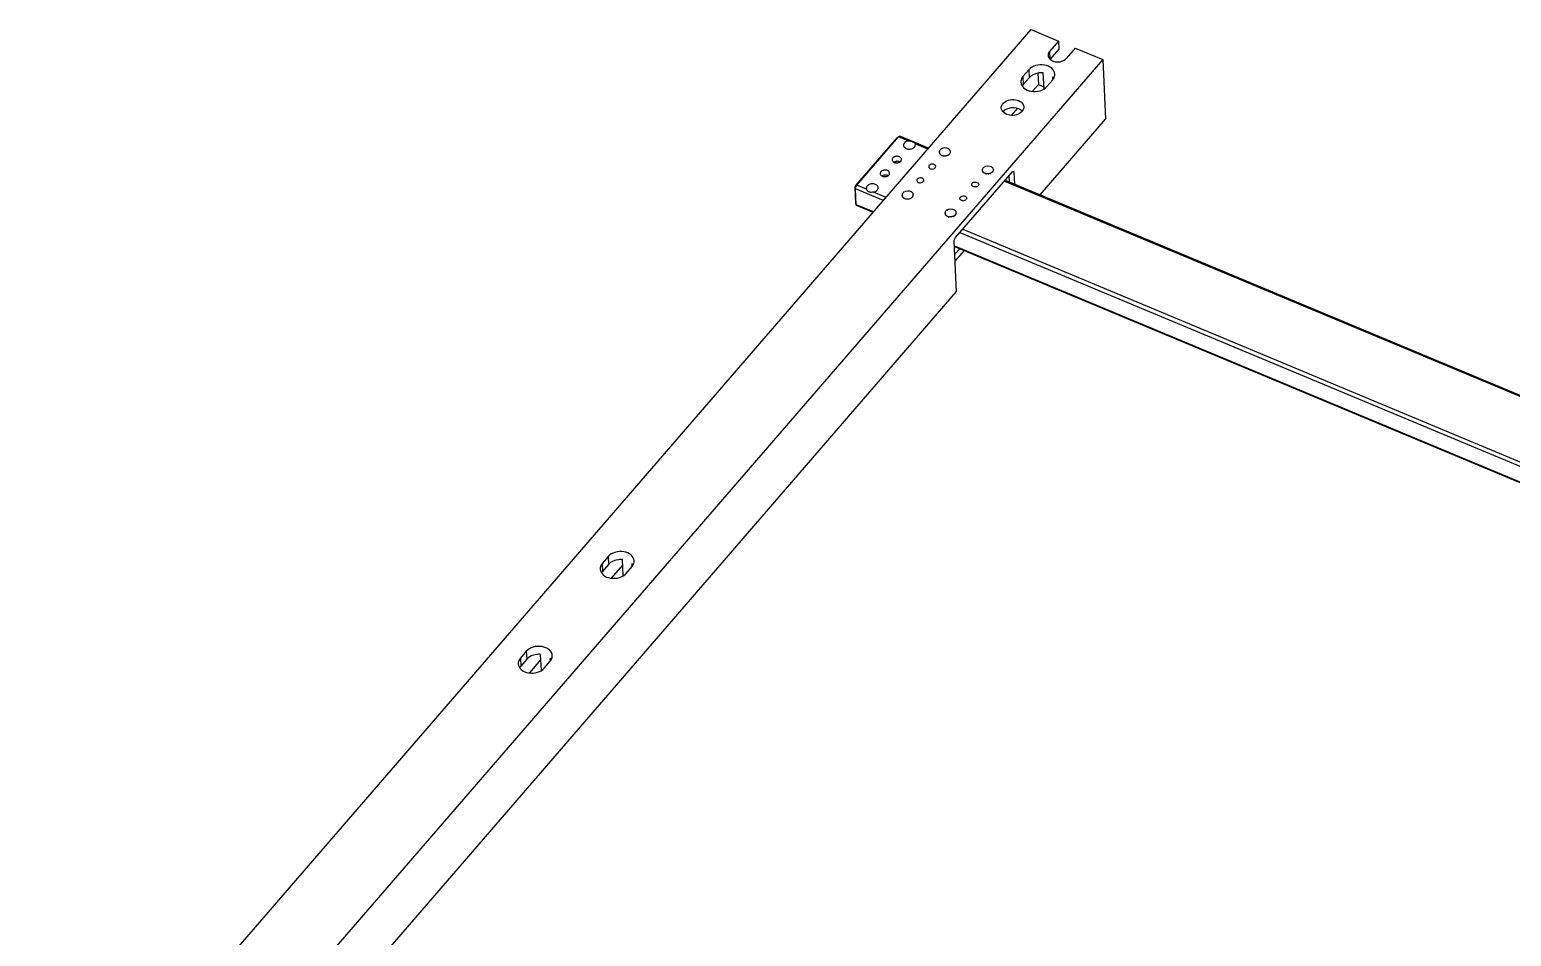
# Model space of a CAD drawing. Header units: millimetres. Extents: x 1409 to 26878, y 589 to 5187.
# Drawn here: x 5512.3 to 5775.5, y 1402 to 1563 of the extents above; entities that cross this region are included whole.
import ezdxf

# ---------------------------------------------------------------- set-up
doc = ezdxf.new("R2010")
doc.units = ezdxf.units.MM
doc.layers.add('02___PRT_ALL_AXES', color=7, linetype='Continuous')

msp = doc.modelspace()

# ---------------------------------------------------------------- linework, layer by layer
at = {"color": 7, "linetype": 'Continuous'}
for p, q in [((5512.2656, 1357.2419), (5690.1472, 1563.0449)), ((5690.1472, 1563.0449), (5695.0229, 1561.0094)), ((5695.0229, 1561.0094), (5693.4359, 1559.1733)), ((5695.0229, 1561.0094), (5695.0897, 1559.5951)), ((5693.4359, 1559.1733), (5693.5008, 1557.7986)), ((5695.0897, 1559.5951), (5693.5027, 1557.7589)), ((5697.9908, 1559.7705), (5696.4037, 1557.9343)), ((5697.9908, 1559.7705), (5702.8665, 1557.735)), ((5702.8665, 1557.735), (5524.9849, 1351.9319)), ((5689.7581, 1555.9195), (5688.7, 1554.6954)), ((5689.7581, 1555.9195), (5689.8249, 1554.5051)), ((5702.8665, 1557.735), (5703.3674, 1547.1276)), ((5688.7, 1554.6954), (5688.7668, 1553.281)), ((5689.8249, 1554.5051), (5688.7668, 1553.281)), ((5690.3722, 1552.0884), (5691.4376, 1553.321)), ((5691.344, 1555.3034), (5691.4376, 1553.321)), ((5691.4376, 1553.321), (5692.4255, 1552.9086)), ((5692.4436, 1552.5235), (5692.3089, 1555.3765)), ((5692.9398, 1552.9254), (5693.9978, 1554.1495)), ((5694.0269, 1554.2011), (5694.0048, 1554.6685)), ((5686.6818, 1547.8187), (5687.7784, 1549.0874)), ((5691.7577, 1533.6956), (5703.3674, 1547.1276)), ((5658.9989, 1535.3422), (5666.4051, 1543.911)), ((5659.2026, 1535.4305), (5666.6088, 1543.9993)), ((5666.4051, 1543.911), (5666.6088, 1543.9993)), ((5666.4614, 1543.9589), (5666.7213, 1544.095)), ((5668.3175, 1543.2859), (5666.6088, 1543.9993)), ((5671.9331, 1541.9718), (5666.8181, 1544.1071)), ((5673.8138, 1541.2635), (5673.8384, 1541.2697)), ((5673.8391, 1541.2603), (5673.8138, 1541.2635)), ((5673.8171, 1541.2321), (5673.8414, 1541.2391)), ((5673.8427, 1541.2297), (5673.8171, 1541.2321)), ((5673.8224, 1541.2008), (5673.8462, 1541.2085)), ((5673.8481, 1541.1992), (5673.8224, 1541.2008)), ((5673.8296, 1541.1698), (5673.853, 1541.1782)), ((5673.8554, 1541.169), (5673.8296, 1541.1698)), ((5673.8388, 1541.1391), (5673.8616, 1541.1482)), ((5673.8646, 1541.1391), (5673.8388, 1541.1391)), ((5673.8498, 1541.1087), (5673.8721, 1541.1185)), ((5673.8757, 1541.1095), (5673.8498, 1541.1087)), ((5673.8627, 1541.0788), (5673.8844, 1541.0893)), ((5673.8886, 1541.0803), (5673.8627, 1541.0788)), ((5673.8775, 1541.0493), (5673.8985, 1541.0604)), ((5673.9032, 1541.0517), (5673.8775, 1541.0493)), ((5673.8941, 1541.0203), (5673.9145, 1541.0321)), ((5673.9197, 1541.0235), (5673.8941, 1541.0203)), ((5673.9124, 1540.992), (5673.9321, 1541.0043)), ((5673.9379, 1540.9959), (5673.9124, 1540.992)), ((5674.0583, 1540.8369), (5674.0729, 1540.8523)), ((5674.0816, 1540.8453), (5674.0583, 1540.8369)), ((5674.088, 1540.814), (5674.1018, 1540.8299)), ((5674.1109, 1540.8232), (5674.088, 1540.814)), ((5674.1193, 1540.7922), (5674.132, 1540.8084)), ((5674.1416, 1540.802), (5674.1193, 1540.7922)), ((5674.4955, 1540.6351), (5674.4975, 1540.6534)), ((5674.5101, 1540.6505), (5674.4955, 1540.6351)), ((5674.538, 1540.6262), (5674.5388, 1540.6445)), ((5674.9357, 1540.6075), (5674.9266, 1540.6244)), ((5674.9399, 1540.6257), (5674.9357, 1540.6075)), ((5674.9801, 1540.6123), (5674.9699, 1540.6289)), ((5674.9832, 1540.6305), (5674.9801, 1540.6123)), ((5675.3573, 1540.7146), (5675.3389, 1540.727)), ((5675.3504, 1540.7321), (5675.3573, 1540.7146)), ((5675.3953, 1540.7321), (5675.3761, 1540.7439)), ((5675.3873, 1540.7493), (5675.3953, 1540.7321)), ((5675.6646, 1540.9498), (5675.6814, 1540.9362)), ((5675.7059, 1540.9633), (5675.6812, 1540.968)), ((5675.6882, 1540.9762), (5675.7059, 1540.9633)), ((5675.8536, 1541.2624), (5675.828, 1541.2592)), ((5675.8296, 1541.2687), (5675.8536, 1541.2624)), ((5675.8581, 1541.2939), (5675.8326, 1541.29)), ((5675.8337, 1541.2995), (5675.8581, 1541.2939)), ((5675.8606, 1541.3256), (5675.8354, 1541.3208)), ((5675.8358, 1541.3303), (5675.8606, 1541.3256)), ((5675.8361, 1541.3611), (5675.8611, 1541.3572)), ((5675.8611, 1541.3572), (5675.8362, 1541.3517)), ((5664.2507, 1537.2167), (5664.137, 1537.2113)), ((5666.1999, 1539.3847), (5665.8444, 1539.5331)), ((5666.3668, 1539.6649), (5666.253, 1539.6595)), ((5676.742, 1526.1301), (5686.7933, 1537.7591)), ((5681.4454, 1538.0775), (5681.47, 1538.0838)), ((5681.4707, 1538.0743), (5681.4454, 1538.0775)), ((5681.4487, 1538.0461), (5681.473, 1538.0531)), ((5681.4743, 1538.0437), (5681.4487, 1538.0461)), ((5681.454, 1538.0149), (5681.4778, 1538.0226)), ((5681.4797, 1538.0132), (5681.454, 1538.0149)), ((5681.4612, 1537.9838), (5681.4846, 1537.9923)), ((5681.487, 1537.983), (5681.4612, 1537.9838)), ((5681.4704, 1537.9531), (5681.4932, 1537.9623)), ((5681.4962, 1537.9531), (5681.4704, 1537.9531)), ((5681.4814, 1537.9228), (5681.5037, 1537.9326)), ((5681.5073, 1537.9235), (5681.4814, 1537.9228)), ((5681.4943, 1537.8928), (5681.516, 1537.9033)), ((5681.5201, 1537.8944), (5681.4943, 1537.8928)), ((5681.5091, 1537.8633), (5681.5301, 1537.8745)), ((5681.5348, 1537.8657), (5681.5091, 1537.8633)), ((5681.5257, 1537.8344), (5681.546, 1537.8461)), ((5681.5513, 1537.8375), (5681.5257, 1537.8344)), ((5681.544, 1537.806), (5681.5637, 1537.8184)), ((5681.5695, 1537.81), (5681.544, 1537.806)), ((5681.6899, 1537.6509), (5681.7045, 1537.6664)), ((5681.7132, 1537.6594), (5681.6899, 1537.6509)), ((5681.7196, 1537.6281), (5681.7333, 1537.6439)), ((5681.7425, 1537.6372), (5681.7196, 1537.6281)), ((5681.7508, 1537.6062), (5681.7636, 1537.6224)), ((5681.7731, 1537.616), (5681.7508, 1537.6062)), ((5682.1271, 1537.4491), (5682.1291, 1537.4674)), ((5682.1417, 1537.4646), (5682.1271, 1537.4491)), ((5682.1695, 1537.4403), (5682.1704, 1537.4586)), ((5682.5673, 1537.4216), (5682.5582, 1537.4385)), ((5682.5715, 1537.4397), (5682.5673, 1537.4216)), ((5682.6117, 1537.4263), (5682.6015, 1537.4429)), ((5682.6148, 1537.4446), (5682.6117, 1537.4263)), ((5682.9889, 1537.5286), (5682.9704, 1537.541)), ((5682.982, 1537.5461), (5682.9889, 1537.5286)), ((5683.0269, 1537.5462), (5683.0077, 1537.558)), ((5683.0189, 1537.5634), (5683.0269, 1537.5462)), ((5683.2962, 1537.7638), (5683.313, 1537.7503)), ((5683.3375, 1537.7773), (5683.3127, 1537.7821)), ((5683.3198, 1537.7903), (5683.3375, 1537.7773)), ((5683.4852, 1538.0764), (5683.4596, 1538.0733)), ((5683.4612, 1538.0827), (5683.4852, 1538.0764)), ((5683.4897, 1538.108), (5683.4642, 1538.104)), ((5683.4653, 1538.1135), (5683.4897, 1538.108)), ((5683.4922, 1538.1396), (5683.467, 1538.1349)), ((5683.4674, 1538.1444), (5683.4922, 1538.1396)), ((5683.4677, 1538.1752), (5683.4927, 1538.1712)), ((5683.4927, 1538.1712), (5683.4678, 1538.1657)), ((5686.3258, 1535.9632), (5686.2696, 1537.1532)), ((5687.0745, 1537.7115), (5686.8181, 1537.8186)), ((5687.0745, 1537.7115), (5687.1738, 1535.6092)), ((5659.0086, 1532.1838), (5658.875, 1535.0124)), ((5658.875, 1535.0124), (5658.9547, 1534.7709)), ((5659.0883, 1531.9423), (5658.9547, 1534.7709)), ((5663.9182, 1532.6988), (5658.9547, 1534.7709)), ((5658.9989, 1535.3422), (5659.2026, 1535.4305)), ((5660.9113, 1534.7172), (5659.2026, 1535.4305)), ((5685.5287, 1536.296), (5912.3282, 1441.6142)), ((5659.0148, 1532.1448), (5659.0086, 1532.1838)), ((5659.0086, 1532.1838), (5659.0883, 1531.9423)), ((5659.0148, 1532.1448), (5659.1007, 1531.8642)), ((5659.1007, 1531.8642), (5659.0883, 1531.9423)), ((5662.157, 1530.6612), (5659.0883, 1531.9423)), ((5662.0774, 1530.5691), (5659.1602, 1531.7869)), ((5667.2011, 1533.6128), (5667.2257, 1533.6191)), ((5667.2264, 1533.6096), (5667.2011, 1533.6128)), ((5667.2044, 1533.5814), (5667.2287, 1533.5884)), ((5667.23, 1533.579), (5667.2044, 1533.5814)), ((5667.2097, 1533.5501), (5667.2335, 1533.5579)), ((5667.2354, 1533.5485), (5667.2097, 1533.5501)), ((5667.2169, 1533.5191), (5667.2403, 1533.5276)), ((5667.2427, 1533.5183), (5667.2169, 1533.5191)), ((5667.2261, 1533.4884), (5667.2489, 1533.4975)), ((5667.2519, 1533.4884), (5667.2261, 1533.4884)), ((5667.2371, 1533.458), (5667.2594, 1533.4679)), ((5667.263, 1533.4588), (5667.2371, 1533.458)), ((5667.25, 1533.4281), (5667.2717, 1533.4386)), ((5667.2759, 1533.4297), (5667.25, 1533.4281)), ((5667.2648, 1533.3986), (5667.2858, 1533.4097)), ((5667.2905, 1533.401), (5667.2648, 1533.3986)), ((5667.2814, 1533.3697), (5667.3018, 1533.3814)), ((5667.307, 1533.3728), (5667.2814, 1533.3697)), ((5667.2997, 1533.3413), (5667.3194, 1533.3537)), ((5667.3252, 1533.3452), (5667.2997, 1533.3413)), ((5667.4456, 1533.1862), (5667.4602, 1533.2017)), ((5667.4689, 1533.1947), (5667.4456, 1533.1862)), ((5667.4753, 1533.1634), (5667.4891, 1533.1792)), ((5667.4982, 1533.1725), (5667.4753, 1533.1634)), ((5667.5066, 1533.1415), (5667.5193, 1533.1577)), ((5667.5289, 1533.1513), (5667.5066, 1533.1415)), ((5667.8828, 1532.9844), (5667.8848, 1533.0027)), ((5667.8974, 1532.9999), (5667.8828, 1532.9844)), ((5667.9253, 1532.9755), (5667.9261, 1532.9939)), ((5668.323, 1532.9568), (5668.3139, 1532.9738)), ((5668.3272, 1532.975), (5668.323, 1532.9568)), ((5668.3674, 1532.9616), (5668.3572, 1532.9782)), ((5668.3705, 1532.9799), (5668.3674, 1532.9616)), ((5668.7446, 1533.0639), (5668.7262, 1533.0763)), ((5668.7377, 1533.0814), (5668.7446, 1533.0639)), ((5668.7826, 1533.0815), (5668.7634, 1533.0932)), ((5668.7746, 1533.0987), (5668.7826, 1533.0815)), ((5669.0519, 1533.2991), (5669.0687, 1533.2856)), ((5669.0932, 1533.3126), (5669.0685, 1533.3173)), ((5669.0755, 1533.3256), (5669.0932, 1533.3126)), ((5669.2409, 1533.6117), (5669.2153, 1533.6086)), ((5669.2169, 1533.618), (5669.2409, 1533.6117)), ((5669.2454, 1533.6433), (5669.2199, 1533.6393)), ((5669.221, 1533.6488), (5669.2454, 1533.6433)), ((5669.2479, 1533.6749), (5669.2227, 1533.6702)), ((5669.2231, 1533.6796), (5669.2479, 1533.6749)), ((5669.2234, 1533.7105), (5669.2484, 1533.7065)), ((5669.2484, 1533.7065), (5669.2235, 1533.701)), ((5674.8327, 1530.4269), (5674.8573, 1530.4331)), ((5674.858, 1530.4237), (5674.8327, 1530.4269)), ((5674.836, 1530.3954), (5674.8603, 1530.4024)), ((5674.8616, 1530.393), (5674.836, 1530.3954)), ((5674.8413, 1530.3642), (5674.8651, 1530.3719)), ((5674.867, 1530.3626), (5674.8413, 1530.3642)), ((5674.8485, 1530.3332), (5674.8719, 1530.3416)), ((5674.8743, 1530.3324), (5674.8485, 1530.3332)), ((5674.8577, 1530.3024), (5674.8805, 1530.3116)), ((5674.8835, 1530.3024), (5674.8577, 1530.3024)), ((5674.8687, 1530.2721), (5674.891, 1530.2819)), ((5674.8946, 1530.2729), (5674.8687, 1530.2721)), ((5674.8816, 1530.2421), (5674.9033, 1530.2526)), ((5674.9074, 1530.2437), (5674.8816, 1530.2421)), ((5674.8964, 1530.2127), (5674.9174, 1530.2238)), ((5674.9221, 1530.215), (5674.8964, 1530.2127)), ((5674.913, 1530.1837), (5674.9333, 1530.1955)), ((5674.9386, 1530.1869), (5674.913, 1530.1837)), ((5674.9313, 1530.1553), (5674.951, 1530.1677)), ((5674.9568, 1530.1593), (5674.9313, 1530.1553)), ((5675.0772, 1530.0003), (5675.0918, 1530.0157)), ((5675.1005, 1530.0087), (5675.0772, 1530.0003)), ((5675.1069, 1529.9774), (5675.1206, 1529.9933)), ((5675.1298, 1529.9866), (5675.1069, 1529.9774)), ((5675.1381, 1529.9555), (5675.1509, 1529.9718)), ((5675.1604, 1529.9654), (5675.1381, 1529.9555)), ((5675.5144, 1529.7985), (5675.5164, 1529.8168)), ((5675.529, 1529.8139), (5675.5144, 1529.7985)), ((5675.5568, 1529.7896), (5675.5577, 1529.8079)), ((5675.9546, 1529.7709), (5675.9455, 1529.7878)), ((5675.9588, 1529.789), (5675.9546, 1529.7709)), ((5675.999, 1529.7757), (5675.9888, 1529.7923)), ((5676.0021, 1529.7939), (5675.999, 1529.7757)), ((5676.3762, 1529.878), (5676.3577, 1529.8903)), ((5676.3693, 1529.8954), (5676.3762, 1529.878)), ((5676.4142, 1529.8955), (5676.395, 1529.9073)), ((5676.4062, 1529.9127), (5676.4142, 1529.8955)), ((5676.6835, 1530.1131), (5676.7003, 1530.0996)), ((5676.7248, 1530.1266), (5676.7, 1530.1314)), ((5676.7071, 1530.1396), (5676.7248, 1530.1266)), ((5676.8725, 1530.4258), (5676.8469, 1530.4226)), ((5676.8485, 1530.432), (5676.8725, 1530.4258)), ((5676.877, 1530.4573), (5676.8515, 1530.4534)), ((5676.8526, 1530.4628), (5676.877, 1530.4573)), ((5676.8795, 1530.4889), (5676.8543, 1530.4842)), ((5676.8547, 1530.4937), (5676.8795, 1530.4889)), ((5676.855, 1530.5245), (5676.88, 1530.5205)), ((5676.88, 1530.5205), (5676.8551, 1530.515)), ((5677.5138, 1527.0231), (5904.3133, 1432.3412)), ((5676.9166, 1516.5249), (5676.4942, 1525.4705)), ((5676.5325, 1524.6599), (5902.5521, 1430.3036)), ((5676.5385, 1524.532), (5902.4725, 1430.2115)), ((5676.6041, 1523.1424), (5677.4693, 1524.1434)), ((5676.6626, 1521.9049), (5678.2982, 1523.7973)), ((5554.8749, 1375.3267), (5676.9166, 1516.5249)), ((5615.0346, 1469.4669), (5613.9765, 1468.2428)), ((5615.0346, 1469.4669), (5615.1014, 1468.0526)), ((5617.7201, 1466.0709), (5617.5854, 1468.924)), ((5613.9765, 1468.2428), (5614.0433, 1466.8285)), ((5615.1014, 1468.0526), (5614.0433, 1466.8285)), ((5615.6487, 1465.6358), (5617.6323, 1467.9308)), ((5618.2163, 1466.4728), (5619.2743, 1467.6969)), ((5619.3034, 1467.7485), (5619.2813, 1468.216)), ((5600.4866, 1452.6354), (5599.4286, 1451.4113)), ((5599.4286, 1451.4113), (5599.4954, 1449.997)), ((5600.5534, 1451.2211), (5599.4954, 1449.997)), ((5600.4866, 1452.6354), (5600.5534, 1451.2211)), ((5601.1008, 1448.8044), (5603.0844, 1451.0993)), ((5603.1722, 1449.2394), (5603.0375, 1452.0925)), ((5603.6684, 1449.6413), (5604.7264, 1450.8654)), ((5604.7555, 1450.9171), (5604.7334, 1451.3845))]:
    msp.add_line(p, q, dxfattribs=at)
for centre, radius, start, end in [((5674.3362, 1541.3025), 0.4989, 182.70362, 183.760881), ((5674.3375, 1541.3026), 0.5002, 184.849196, 187.296388), ((5674.3416, 1541.3032), 0.5044, 188.380926, 190.814669), ((5674.3485, 1541.3046), 0.5114, 191.891196, 194.302671), ((5674.358, 1541.3071), 0.5212, 195.367379, 197.748415), ((5674.37, 1541.3111), 0.5339, 198.797839, 201.141111), ((5674.3844, 1541.3168), 0.5493, 202.172201, 204.471382), ((5674.3984, 1541.3233), 0.5647, 205.478606, 206.836117), ((5674.4044, 1541.3263), 0.5715, 206.83527, 207.727763), ((5674.4192, 1541.3343), 0.5883, 208.718596, 210.914987), ((5674.4392, 1541.3466), 0.6118, 211.877603, 214.017516), ((5674.4606, 1541.3613), 0.6377, 214.954464, 217.035923), ((5674.5781, 1541.4729), 0.8002, 229.058971, 230.848159), ((5674.6018, 1541.5023), 0.8379, 231.629795, 233.36487), ((5674.6248, 1541.5337), 0.8768, 234.122975, 235.806327), ((5674.6469, 1541.5667), 0.9167, 236.542024, 238.176266), ((5674.668, 1541.6012), 0.9571, 238.890759, 240.478659), ((5674.6879, 1541.6368), 0.9978, 241.173206, 242.717627), ((5674.7636, 1541.8168), 1.1934, 251.737729, 253.108402), ((5674.7736, 1541.8504), 1.2285, 253.710385, 255.054843), ((5674.782, 1541.8823), 1.2614, 255.645804, 256.966769), ((5674.7887, 1541.912), 1.2918, 257.547902, 258.848035), ((5674.7939, 1541.9391), 1.3195, 259.420508, 260.702407), ((5674.8034, 1542.0331), 1.414, 273.773578, 274.997674), ((5674.8038, 1542.0288), 1.4098, 275.541558, 276.026988), ((5674.8041, 1542.0262), 1.4071, 276.026894, 276.76898), ((5674.8052, 1542.0175), 1.3983, 277.314312, 278.54755), ((5674.8073, 1542.004), 1.3846, 279.09621, 280.337567), ((5674.849, 1541.8571), 1.2317, 290.168765, 291.510869), ((5674.862, 1541.8247), 1.1968, 292.111749, 293.479806), ((5674.8758, 1541.7934), 1.1626, 294.093718, 295.220094), ((5674.8813, 1541.7815), 1.1495, 295.2217, 295.492133), ((5674.8935, 1541.7567), 1.1218, 296.115976, 297.544323), ((5674.9119, 1541.7218), 1.0825, 298.185343, 299.648132), ((5674.932, 1541.687), 1.0423, 300.305082, 301.805227), ((5674.9536, 1541.6526), 1.0017, 302.479407, 304.019838), ((5675.0258, 1541.5556), 0.8806, 309.372053, 311.050611), ((5675.0516, 1541.5263), 0.8416, 311.806532, 313.536572), ((5675.0779, 1541.4991), 0.8037, 314.315921, 316.099859), ((5675.0983, 1541.4796), 0.7755, 316.907988, 317.516961), ((5675.1074, 1541.4713), 0.7632, 317.515325, 318.746385), ((5675.1306, 1541.4513), 0.7325, 319.572726, 321.470426), ((5675.1565, 1541.431), 0.6997, 322.325536, 324.282221), ((5675.3015, 1541.3555), 0.5352, 343.94598, 346.285308), ((5675.3141, 1541.3525), 0.5223, 347.333109, 349.710848), ((5675.3216, 1541.3512), 0.5146, 350.776383, 351.229837), ((5675.3247, 1541.3507), 0.5116, 351.228476, 353.184059), ((5675.3313, 1541.35), 0.5049, 354.25872, 356.690713), ((5675.3374, 1541.3497), 0.4988, 1.309148, 2.703581), ((5675.3357, 1541.3497), 0.5005, 357.774659, 0.220964), ((5664.2481, 1536.0568), 1.1598, 95.497787, 95.820746), ((5664.2489, 1536.0523), 1.1643, 89.354006, 89.910371), ((5666.3642, 1538.505), 1.1598, 95.497787, 95.820746), ((5666.3649, 1538.5006), 1.1643, 89.354006, 89.910371), ((5681.9678, 1538.1165), 0.4989, 182.70362, 183.760881), ((5681.9691, 1538.1166), 0.5002, 184.849196, 187.296388), ((5681.9732, 1538.1172), 0.5044, 188.380926, 190.814669), ((5681.9801, 1538.1186), 0.5114, 191.891196, 194.302671), ((5681.9896, 1538.1211), 0.5212, 195.367379, 197.748415), ((5682.0016, 1538.1251), 0.5339, 198.797839, 201.141111), ((5682.016, 1538.1308), 0.5493, 202.172201, 204.471382), ((5682.03, 1538.1373), 0.5648, 205.478621, 206.842434), ((5682.036, 1538.1404), 0.5715, 206.841563, 207.727753), ((5682.0508, 1538.1484), 0.5883, 208.718596, 210.914987), ((5682.0708, 1538.1606), 0.6118, 211.877603, 214.017516), ((5682.0922, 1538.1753), 0.6377, 214.954464, 217.035923), ((5682.2097, 1538.2869), 0.8002, 229.058971, 230.848159), ((5682.2333, 1538.3163), 0.8379, 231.629795, 233.36487), ((5682.2564, 1538.3477), 0.8768, 234.122975, 235.806327), ((5682.2785, 1538.3808), 0.9167, 236.542024, 238.176266), ((5682.2996, 1538.4153), 0.9571, 238.890759, 240.478659), ((5682.3195, 1538.4508), 0.9978, 241.173206, 242.717627), ((5682.3952, 1538.6309), 1.1934, 251.737729, 253.108402), ((5682.4052, 1538.6645), 1.2285, 253.710385, 255.054843), ((5682.4136, 1538.6963), 1.2614, 255.645804, 256.966769), ((5682.4203, 1538.726), 1.2918, 257.547902, 258.848035), ((5682.4255, 1538.7532), 1.3195, 259.420508, 260.702407), ((5682.435, 1538.8471), 1.414, 273.773578, 274.997674), ((5682.4354, 1538.8429), 1.4098, 275.541558, 276.029774), ((5682.4357, 1538.8402), 1.4071, 276.029682, 276.768982), ((5682.4368, 1538.8315), 1.3983, 277.314312, 278.54755), ((5682.4389, 1538.818), 1.3846, 279.09621, 280.337567), ((5682.4806, 1538.6711), 1.2317, 290.168765, 291.510869), ((5682.4936, 1538.6387), 1.1968, 292.111749, 293.479806), ((5682.5074, 1538.6074), 1.1625, 294.093703, 295.225134), ((5682.5129, 1538.5955), 1.1495, 295.226758, 295.492137), ((5682.5251, 1538.5707), 1.1218, 296.115976, 297.544323), ((5682.5435, 1538.5359), 1.0825, 298.185343, 299.648132), ((5682.5636, 1538.5011), 1.0423, 300.305082, 301.805227), ((5682.5852, 1538.4667), 1.0017, 302.479407, 304.019838), ((5682.6574, 1538.3696), 0.8806, 309.372053, 311.050611), ((5682.6832, 1538.3404), 0.8416, 311.806532, 313.536572), ((5682.7095, 1538.3131), 0.8037, 314.315921, 316.099859), ((5682.7299, 1538.2936), 0.7755, 316.907988, 317.516961), ((5682.739, 1538.2853), 0.7632, 317.515325, 318.746385), ((5682.7622, 1538.2653), 0.7325, 319.572726, 321.470426), ((5682.7881, 1538.245), 0.6997, 322.325536, 324.282221), ((5682.9331, 1538.1695), 0.5352, 343.94598, 346.285308), ((5682.9457, 1538.1666), 0.5223, 347.333109, 349.710848), ((5682.9533, 1538.1652), 0.5146, 350.776377, 351.247005), ((5682.9563, 1538.1647), 0.5116, 351.245677, 353.184089), ((5682.9629, 1538.164), 0.5049, 354.25872, 356.690713), ((5682.969, 1538.1638), 0.4988, 1.309148, 2.703581), ((5682.9673, 1538.1638), 0.5005, 357.774659, 0.220964), ((5667.7235, 1533.6518), 0.4989, 182.70362, 183.760881), ((5667.7248, 1533.6519), 0.5002, 184.849196, 187.296388), ((5667.7289, 1533.6525), 0.5044, 188.380926, 190.814669), ((5667.7358, 1533.6539), 0.5114, 191.891196, 194.302671), ((5667.7453, 1533.6564), 0.5212, 195.367379, 197.748415), ((5667.7573, 1533.6604), 0.5339, 198.797839, 201.141111), ((5667.7717, 1533.6661), 0.5493, 202.172201, 204.471382), ((5667.7857, 1533.6726), 0.5647, 205.478606, 206.836117), ((5667.7917, 1533.6757), 0.5715, 206.83527, 207.727763), ((5667.8065, 1533.6837), 0.5883, 208.718596, 210.914987), ((5667.8265, 1533.6959), 0.6118, 211.877603, 214.017516), ((5667.8479, 1533.7106), 0.6377, 214.954464, 217.035923), ((5667.9654, 1533.8222), 0.8002, 229.058971, 230.848159), ((5667.9891, 1533.8516), 0.8379, 231.629795, 233.36487), ((5668.0121, 1533.883), 0.8768, 234.122975, 235.806327), ((5668.0342, 1533.9161), 0.9167, 236.542024, 238.176266), ((5668.0553, 1533.9506), 0.9571, 238.890759, 240.478659), ((5668.0752, 1533.9861), 0.9978, 241.173206, 242.717627), ((5668.1509, 1534.1661), 1.1934, 251.737729, 253.108402), ((5668.1609, 1534.1998), 1.2285, 253.710385, 255.054843), ((5668.1693, 1534.2316), 1.2614, 255.645804, 256.966769), ((5668.176, 1534.2613), 1.2918, 257.547902, 258.848035), ((5668.1812, 1534.2884), 1.3195, 259.420508, 260.702407), ((5668.1907, 1534.3824), 1.414, 273.773578, 274.997674), ((5668.1911, 1534.3782), 1.4098, 275.541558, 276.026988), ((5668.1914, 1534.3755), 1.4071, 276.026894, 276.76898), ((5668.1925, 1534.3668), 1.3983, 277.314312, 278.54755), ((5668.1946, 1534.3533), 1.3846, 279.09621, 280.337567), ((5668.2363, 1534.2064), 1.2317, 290.168765, 291.510869), ((5668.2493, 1534.174), 1.1968, 292.111749, 293.479806), ((5668.2631, 1534.1427), 1.1626, 294.093718, 295.220094), ((5668.2686, 1534.1309), 1.1495, 295.2217, 295.492133), ((5668.2808, 1534.106), 1.1218, 296.115976, 297.544323), ((5668.2992, 1534.0712), 1.0825, 298.185343, 299.648132), ((5668.3193, 1534.0364), 1.0423, 300.305082, 301.805227), ((5668.3409, 1534.002), 1.0017, 302.479407, 304.019838), ((5668.4131, 1533.9049), 0.8806, 309.372053, 311.050611), ((5668.4389, 1533.8757), 0.8416, 311.806532, 313.536572), ((5668.4652, 1533.8484), 0.8037, 314.315921, 316.099859), ((5668.4856, 1533.8289), 0.7755, 316.907988, 317.516961), ((5668.4947, 1533.8206), 0.7632, 317.515325, 318.746385), ((5668.5179, 1533.8006), 0.7325, 319.572726, 321.470426), ((5668.5438, 1533.7803), 0.6997, 322.325536, 324.282221), ((5668.6888, 1533.7048), 0.5352, 343.94598, 346.285308), ((5668.7014, 1533.7018), 0.5223, 347.333109, 349.710848), ((5668.7089, 1533.7005), 0.5146, 350.776383, 351.229837), ((5668.712, 1533.7), 0.5116, 351.228476, 353.184059), ((5668.7186, 1533.6993), 0.5049, 354.25872, 356.690713), ((5668.7247, 1533.6991), 0.4988, 1.309148, 2.703581), ((5668.723, 1533.6991), 0.5005, 357.774659, 0.220964), ((5675.3551, 1530.4658), 0.4989, 182.70362, 183.760881), ((5675.3564, 1530.466), 0.5002, 184.849196, 187.296388), ((5675.3605, 1530.4665), 0.5044, 188.380926, 190.814669), ((5675.3674, 1530.4679), 0.5114, 191.891196, 194.302671), ((5675.3769, 1530.4705), 0.5212, 195.367379, 197.748415), ((5675.3889, 1530.4745), 0.5339, 198.797839, 201.141111), ((5675.4033, 1530.4802), 0.5493, 202.172201, 204.471382), ((5675.4173, 1530.4867), 0.5648, 205.478621, 206.842434), ((5675.4233, 1530.4897), 0.5715, 206.841563, 207.727753), ((5675.4381, 1530.4977), 0.5883, 208.718596, 210.914987), ((5675.4581, 1530.5099), 0.6118, 211.877603, 214.017516), ((5675.4795, 1530.5246), 0.6377, 214.954464, 217.035923), ((5675.597, 1530.6362), 0.8002, 229.058971, 230.848159), ((5675.6206, 1530.6657), 0.8379, 231.629795, 233.36487), ((5675.6437, 1530.697), 0.8768, 234.122975, 235.806327), ((5675.6658, 1530.7301), 0.9167, 236.542024, 238.176266), ((5675.6869, 1530.7646), 0.9571, 238.890759, 240.478659), ((5675.7068, 1530.8001), 0.9978, 241.173206, 242.717627), ((5675.7825, 1530.9802), 1.1934, 251.737729, 253.108402), ((5675.7925, 1531.0138), 1.2285, 253.710385, 255.054843), ((5675.8009, 1531.0456), 1.2614, 255.645804, 256.966769), ((5675.8076, 1531.0753), 1.2918, 257.547902, 258.848035), ((5675.8128, 1531.1025), 1.3195, 259.420508, 260.702407), ((5675.8223, 1531.1965), 1.414, 273.773578, 274.997674), ((5675.8227, 1531.1922), 1.4098, 275.541558, 276.029774), ((5675.823, 1531.1895), 1.4071, 276.029682, 276.768982), ((5675.8241, 1531.1809), 1.3983, 277.314312, 278.54755), ((5675.8262, 1531.1673), 1.3846, 279.09621, 280.337567), ((5675.8679, 1531.0204), 1.2317, 290.168765, 291.510869), ((5675.8809, 1530.9881), 1.1968, 292.111749, 293.479806), ((5675.8947, 1530.9567), 1.1625, 294.093703, 295.225134), ((5675.9002, 1530.9449), 1.1495, 295.226758, 295.492137), ((5675.9124, 1530.92), 1.1218, 296.115976, 297.544323), ((5675.9308, 1530.8852), 1.0825, 298.185343, 299.648132), ((5675.9509, 1530.8504), 1.0423, 300.305082, 301.805227), ((5675.9725, 1530.816), 1.0017, 302.479407, 304.019838), ((5676.0447, 1530.719), 0.8806, 309.372053, 311.050611), ((5676.0705, 1530.6897), 0.8416, 311.806532, 313.536572), ((5676.0968, 1530.6624), 0.8037, 314.315921, 316.099859), ((5676.1172, 1530.643), 0.7755, 316.907988, 317.516961), ((5676.1263, 1530.6346), 0.7632, 317.515325, 318.746385), ((5676.1495, 1530.6146), 0.7325, 319.572726, 321.470426), ((5676.1754, 1530.5944), 0.6997, 322.325536, 324.282221), ((5676.3204, 1530.5189), 0.5352, 343.94598, 346.285308), ((5676.333, 1530.5159), 0.5223, 347.333109, 349.710848), ((5676.3406, 1530.5145), 0.5146, 350.776377, 351.247005), ((5676.3436, 1530.5141), 0.5116, 351.245677, 353.184089), ((5676.3502, 1530.5133), 0.5049, 354.25872, 356.690713), ((5676.3563, 1530.5131), 0.4988, 1.309148, 2.703581), ((5676.3546, 1530.5131), 0.5005, 357.774659, 0.220964)]:
    msp.add_arc(centre, radius, start, end, dxfattribs=at)
for points, knots in [([(5693.4359, 1559.1733), (5693.3916, 1559.1221), (5693.2407, 1558.9187), (5693.163, 1558.6567), (5693.1718, 1558.4712)], [0, 0, 0, 0, 0.26708691, 1, 1, 1, 1]), ([(5693.1718, 1558.4712), (5693.1846, 1558.2009), (5693.5389, 1557.6182), (5694.4914, 1557.2718), (5695.5411, 1557.3282), (5696.1883, 1557.6851), (5696.4037, 1557.9343)], [0, 0, 0, 0, 0.2082914, 0.46519369, 0.7465211, 1, 1, 1, 1]), ([(5694.3752, 1555.1524), (5694.357, 1555.5387), (5693.8504, 1556.371), (5692.4899, 1556.866), (5690.9903, 1556.7854), (5690.0658, 1556.2754), (5689.7581, 1555.9195)], [0, 0, 0, 0, 0.20830594, 0.46519412, 0.74654448, 1, 1, 1, 1]), ([(5688.7, 1554.6954), (5688.6368, 1554.6221), (5688.421, 1554.3317), (5688.3102, 1553.9573), (5688.3227, 1553.6924)], [0, 0, 0, 0, 0.2673484, 1, 1, 1, 1]), ([(5688.3227, 1553.6924), (5688.3409, 1553.3062), (5688.8475, 1552.4738), (5690.2079, 1551.9789), (5691.7076, 1552.0595), (5692.6321, 1552.5694), (5692.9398, 1552.9254)], [0, 0, 0, 0, 0.20830594, 0.46519412, 0.74654448, 1, 1, 1, 1]), ([(5692.3089, 1555.3765), (5692.0691, 1555.3958), (5691.1796, 1555.3783), (5690.2519, 1554.9992), (5689.8249, 1554.5051)], [0, 0, 0, 0, 0.26925521, 1, 1, 1, 1]), ([(5693.9978, 1554.1495), (5694.0611, 1554.2227), (5694.2769, 1554.5131), (5694.3877, 1554.8875), (5694.3752, 1555.1524)], [0, 0, 0, 0, 0.2673484, 1, 1, 1, 1]), ([(5666.4051, 1543.911), (5666.4097, 1543.9163), (5666.4265, 1543.9344), (5666.4457, 1543.9507), (5666.4614, 1543.9589)], [0, 0, 0, 0, 0.28425952, 1, 1, 1, 1]), ([(5666.6088, 1543.9993), (5666.618, 1544.0099), (5666.6514, 1544.0461), (5666.69, 1544.0786), (5666.7213, 1544.095)], [0, 0, 0, 0, 0.28454662, 1, 1, 1, 1]), ([(5666.7213, 1544.095), (5666.7299, 1544.0995), (5666.7598, 1544.1131), (5666.7966, 1544.1161), (5666.8181, 1544.1071)], [0, 0, 0, 0, 0.29390577, 1, 1, 1, 1]), ([(5664.1305, 1537.2107), (5664.0881, 1537.2063), (5663.9266, 1537.1809), (5663.7694, 1537.1197), (5663.6685, 1537.0529)], [0, 0, 0, 0, 0.26059901, 1, 1, 1, 1]), ([(5664.7329, 1537.1026), (5664.6987, 1537.1209), (5664.5502, 1537.1875), (5664.3856, 1537.2152), (5664.262, 1537.2166)], [0, 0, 0, 0, 0.2386502, 1, 1, 1, 1]), ([(5666.2465, 1539.6589), (5666.2041, 1539.6545), (5666.0426, 1539.6291), (5665.8854, 1539.5679), (5665.7846, 1539.5011)], [0, 0, 0, 0, 0.26059901, 1, 1, 1, 1]), ([(5666.8489, 1539.5508), (5666.8148, 1539.5691), (5666.6663, 1539.6357), (5666.5017, 1539.6634), (5666.3781, 1539.6648)], [0, 0, 0, 0, 0.2386502, 1, 1, 1, 1]), ([(5686.7933, 1537.7591), (5686.8111, 1537.7797), (5686.8638, 1537.8351), (5686.9535, 1537.8875), (5687.0026, 1537.867)], [0, 0, 0, 0, 0.33790844, 1, 1, 1, 1]), ([(5687.0026, 1537.867), (5687.0392, 1537.8517), (5687.0681, 1537.7867), (5687.0736, 1537.7303), (5687.0745, 1537.7115)], [0, 0, 0, 0, 0.67779389, 1, 1, 1, 1]), ([(5658.875, 1535.0124), (5658.8738, 1535.0389), (5658.8804, 1535.0972), (5658.9143, 1535.2115), (5658.9588, 1535.2958), (5658.9989, 1535.3422)], [0, 0, 0, 0, 0.22246096, 0.48559547, 1, 1, 1, 1]), ([(5658.9547, 1534.7709), (5658.9522, 1534.8239), (5658.9655, 1534.9403), (5659.0167, 1535.114), (5659.0952, 1535.2833), (5659.1643, 1535.3863), (5659.2026, 1535.4305)], [0, 0, 0, 0, 0.2220414, 0.48469536, 0.75548733, 1, 1, 1, 1]), ([(5659.1602, 1531.7869), (5659.1463, 1531.7927), (5659.1195, 1531.8154), (5659.1061, 1531.8467), (5659.1007, 1531.8642)], [0, 0, 0, 0, 0.4510447, 1, 1, 1, 1]), ([(5676.4942, 1525.4705), (5676.4917, 1525.5234), (5676.52, 1525.7604), (5676.6214, 1525.9906), (5676.742, 1526.1301)], [0, 0, 0, 0, 0.22338084, 1, 1, 1, 1]), ([(5619.6517, 1468.6998), (5619.6335, 1469.0861), (5619.1269, 1469.9184), (5617.7664, 1470.4134), (5616.2668, 1470.3328), (5615.3422, 1469.8229), (5615.0346, 1469.4669)], [0, 0, 0, 0, 0.20830594, 0.46519412, 0.74654448, 1, 1, 1, 1]), ([(5617.5854, 1468.924), (5617.3456, 1468.9433), (5616.4561, 1468.9257), (5615.5283, 1468.5466), (5615.1014, 1468.0526)], [0, 0, 0, 0, 0.26925521, 1, 1, 1, 1]), ([(5619.2743, 1467.6969), (5619.3376, 1467.7701), (5619.5534, 1468.0605), (5619.6641, 1468.4349), (5619.6517, 1468.6998)], [0, 0, 0, 0, 0.2673484, 1, 1, 1, 1]), ([(5613.9765, 1468.2428), (5613.9133, 1468.1696), (5613.6975, 1467.8791), (5613.5867, 1467.5048), (5613.5992, 1467.2399)], [0, 0, 0, 0, 0.2673484, 1, 1, 1, 1]), ([(5613.5992, 1467.2399), (5613.6174, 1466.8536), (5614.1239, 1466.0212), (5615.4844, 1465.5263), (5616.9841, 1465.6069), (5617.9086, 1466.1168), (5618.2163, 1466.4728)], [0, 0, 0, 0, 0.20830594, 0.46519412, 0.74654448, 1, 1, 1, 1]), ([(5605.1037, 1451.8683), (5605.0855, 1452.2546), (5604.579, 1453.087), (5603.2185, 1453.5819), (5601.7189, 1453.5013), (5600.7943, 1452.9914), (5600.4866, 1452.6354)], [0, 0, 0, 0, 0.20830594, 0.46519412, 0.74654448, 1, 1, 1, 1]), ([(5599.4286, 1451.4113), (5599.3653, 1451.3381), (5599.1496, 1451.0477), (5599.0388, 1450.6733), (5599.0513, 1450.4084)], [0, 0, 0, 0, 0.2673484, 1, 1, 1, 1]), ([(5599.0513, 1450.4084), (5599.0695, 1450.0221), (5599.576, 1449.1898), (5600.9365, 1448.6948), (5602.4361, 1448.7754), (5603.3607, 1449.2853), (5603.6684, 1449.6413)], [0, 0, 0, 0, 0.20830594, 0.46519412, 0.74654448, 1, 1, 1, 1]), ([(5603.0375, 1452.0925), (5602.7976, 1452.1118), (5601.9081, 1452.0942), (5600.9804, 1451.7151), (5600.5534, 1451.2211)], [0, 0, 0, 0, 0.26925521, 1, 1, 1, 1]), ([(5604.7264, 1450.8654), (5604.7897, 1450.9386), (5605.0054, 1451.2291), (5605.1162, 1451.6034), (5605.1037, 1451.8683)], [0, 0, 0, 0, 0.2673484, 1, 1, 1, 1])]:
    msp.add_open_spline(points, degree=3, knots=knots, dxfattribs=at)
for points in [[(5688.7668, 1553.281), (5688.6874, 1553.1891), (5688.6166, 1553.0886), (5688.5585, 1552.9818)], [(5694.1869, 1554.4526), (5694.1325, 1554.5295), (5694.0712, 1554.6018), (5694.0048, 1554.6685)], [(5614.0433, 1466.8285), (5613.9639, 1466.7365), (5613.8931, 1466.636), (5613.835, 1466.5293)], [(5619.4634, 1468), (5619.409, 1468.0769), (5619.3477, 1468.1492), (5619.2813, 1468.216)], [(5604.9154, 1451.1686), (5604.8611, 1451.2454), (5604.7997, 1451.3177), (5604.7334, 1451.3845)], [(5599.4954, 1449.997), (5599.4159, 1449.905), (5599.3451, 1449.8046), (5599.2871, 1449.6978)]]:
    msp.add_open_spline(points, degree=3, dxfattribs=at)
at = {"layer": '02___PRT_ALL_AXES', "color": 7, "linetype": 'Continuous'}
for p, q in [((5669.5927, 1542.6163), (5669.5638, 1542.7657)), ((5671.8091, 1541.8283), (5669.5638, 1542.7657)), ((5683.1728, 1538.6581), (5683.2624, 1538.588)), ((5660.8824, 1534.8666), (5660.9113, 1534.7172)), ((5685.4047, 1536.1525), (5912.2042, 1441.4707)), ((5664.4028, 1533.2596), (5662.1575, 1534.1969)), ((5676.5601, 1531.0074), (5676.6497, 1530.9373)), ((5677.9985, 1527.5838), (5904.798, 1432.902))]:
    msp.add_line(p, q, dxfattribs=at)
for centre, radius, start, end in [((5686.3092, 1547.5745), 1.4358, 139.147772, 142.942338), ((5674.3353, 1541.3027), 0.498, 177.592556, 182.732211), ((5674.3375, 1541.3025), 0.5002, 171.15205, 177.587429), ((5674.3402, 1541.303), 0.5029, 182.744166, 191.249521), ((5674.3519, 1541.3002), 0.5148, 166.761286, 171.143102), ((5674.3547, 1541.3059), 0.5177, 191.252758, 198.452203), ((5674.3894, 1541.2908), 0.5534, 158.012063, 166.699688), ((5674.3786, 1541.3141), 0.543, 198.471295, 206.91711), ((5674.698, 1541.0319), 0.9624, 125.129941, 127.527479), ((5674.7832, 1541.8875), 1.2667, 256.960488, 258.8102), ((5674.8883, 1541.7645), 1.1312, 294.196163, 296.197562), ((5675.0167, 1541.069), 0.9358, 57.729329, 59.984855), ((5675.1224, 1541.2109), 0.7586, 45.062425, 47.923574), ((5675.1522, 1541.2405), 0.7166, 40.803839, 45.075628), ((5675.2932, 1541.3372), 0.545, 21.496734, 24.960553), ((5675.3052, 1541.3419), 0.532, 17.9648, 21.496191), ((5675.3202, 1541.3466), 0.5163, 10.612977, 17.980912), ((5675.3224, 1541.3519), 0.514, 347.061968, 351.14525), ((5675.3338, 1541.3492), 0.5025, 2.741881, 10.606479), ((5675.3364, 1541.3496), 0.4998, 351.149871, 358.835704), ((5675.3381, 1541.3495), 0.4981, 358.841957, 2.731976), ((5681.9669, 1538.1167), 0.498, 177.592556, 182.732211), ((5681.9691, 1538.1166), 0.5002, 171.15205, 177.587429), ((5681.9718, 1538.1171), 0.5029, 182.744166, 191.249521), ((5681.9835, 1538.1143), 0.5148, 166.761286, 171.143102), ((5681.9863, 1538.12), 0.5177, 191.252758, 198.452203), ((5682.0102, 1538.1079), 0.5422, 161.353814, 166.750536), ((5682.0102, 1538.1282), 0.543, 198.471295, 206.91711), ((5682.0363, 1538.0993), 0.5697, 158.066642, 161.369995), ((5682.3295, 1537.8459), 0.9624, 125.129941, 127.527479), ((5682.4148, 1538.7015), 1.2667, 256.960488, 258.8102), ((5682.5199, 1538.5786), 1.1312, 294.196163, 296.197562), ((5682.663, 1537.9068), 0.9079, 55.837649, 59.128234), ((5682.754, 1538.0249), 0.7586, 45.062425, 47.923574), ((5682.7838, 1538.0545), 0.7166, 40.803839, 45.075628), ((5682.9247, 1538.1512), 0.545, 21.496734, 24.960553), ((5682.9368, 1538.156), 0.532, 17.9648, 21.496191), ((5682.9517, 1538.1607), 0.5163, 10.612977, 17.980912), ((5682.954, 1538.1659), 0.514, 347.061968, 351.14525), ((5682.9654, 1538.1633), 0.5025, 2.741881, 10.606479), ((5682.968, 1538.1637), 0.4998, 351.149871, 358.835704), ((5682.9697, 1538.1636), 0.4981, 358.841957, 2.731976), ((5667.7226, 1533.652), 0.498, 177.592556, 182.732211), ((5667.7248, 1533.6519), 0.5002, 171.15205, 177.587429), ((5667.7275, 1533.6523), 0.5029, 182.744166, 191.249521), ((5667.7392, 1533.6496), 0.5148, 166.761286, 171.143102), ((5667.742, 1533.6553), 0.5177, 191.252758, 198.452203), ((5667.7767, 1533.6401), 0.5534, 158.012063, 166.699688), ((5667.7659, 1533.6634), 0.543, 198.471295, 206.91711), ((5668.0853, 1533.3812), 0.9624, 125.129941, 127.527479), ((5668.1705, 1534.2368), 1.2667, 256.960488, 258.8102), ((5668.2756, 1534.1139), 1.1312, 294.196163, 296.197562), ((5668.404, 1533.4184), 0.9358, 57.729329, 59.984855), ((5668.5097, 1533.5602), 0.7586, 45.062425, 47.923574), ((5668.5395, 1533.5898), 0.7166, 40.803839, 45.075628), ((5668.6805, 1533.6865), 0.545, 21.496734, 24.960553), ((5668.6925, 1533.6913), 0.532, 17.9648, 21.496191), ((5668.7075, 1533.696), 0.5163, 10.612977, 17.980912), ((5668.7097, 1533.7012), 0.514, 347.061968, 351.14525), ((5668.7211, 1533.6986), 0.5025, 2.741881, 10.606479), ((5668.7237, 1533.699), 0.4998, 351.149871, 358.835704), ((5668.7254, 1533.6989), 0.4981, 358.841957, 2.731976), ((5675.3542, 1530.4661), 0.498, 177.592556, 182.732211), ((5675.3564, 1530.4659), 0.5002, 171.15205, 177.587429), ((5675.3591, 1530.4664), 0.5029, 182.744166, 191.249521), ((5675.3708, 1530.4636), 0.5148, 166.761286, 171.143102), ((5675.3736, 1530.4693), 0.5177, 191.252758, 198.452203), ((5675.3975, 1530.4572), 0.5422, 161.353814, 166.750536), ((5675.3975, 1530.4775), 0.543, 198.471295, 206.91711), ((5675.4236, 1530.4486), 0.5697, 158.066642, 161.369995), ((5675.7168, 1530.1952), 0.9624, 125.129941, 127.527479), ((5675.8021, 1531.0509), 1.2667, 256.960488, 258.8102), ((5675.9072, 1530.9279), 1.1312, 294.196163, 296.197562), ((5676.0503, 1530.2561), 0.9079, 55.837649, 59.128234), ((5676.1413, 1530.3742), 0.7586, 45.062425, 47.923574), ((5676.1711, 1530.4039), 0.7166, 40.803839, 45.075628), ((5676.312, 1530.5006), 0.545, 21.496734, 24.960553), ((5676.3241, 1530.5053), 0.532, 17.9648, 21.496191), ((5676.339, 1530.51), 0.5163, 10.612977, 17.980912), ((5676.3413, 1530.5152), 0.514, 347.061968, 351.14525), ((5676.3527, 1530.5126), 0.5025, 2.741881, 10.606479), ((5676.3553, 1530.513), 0.4998, 351.149871, 358.835704), ((5676.357, 1530.5129), 0.4981, 358.841957, 2.731976)]:
    msp.add_arc(centre, radius, start, end, dxfattribs=at)
for points, knots in [([(5685.1564, 1549.928), (5685.4025, 1550.2127), (5686.1422, 1550.6207), (5687.3419, 1550.6852), (5688.4303, 1550.2892), (5688.8355, 1549.6233), (5688.8501, 1549.3143)], [0, 0, 0, 0, 0.25345573, 0.53480611, 0.7916943, 1, 1, 1, 1]), ([(5684.8545, 1549.1256), (5684.8446, 1549.3375), (5684.9332, 1549.637), (5685.1058, 1549.8694), (5685.1564, 1549.928)], [0, 0, 0, 0, 0.7326516, 1, 1, 1, 1]), ([(5688.5482, 1548.512), (5688.3021, 1548.2272), (5687.5624, 1547.8193), (5686.3627, 1547.7548), (5685.2743, 1548.1507), (5684.8691, 1548.8166), (5684.8545, 1549.1256)], [0, 0, 0, 0, 0.25345552, 0.53480588, 0.79169406, 1, 1, 1, 1]), ([(5685.2232, 1548.5136), (5685.5661, 1548.9104), (5686.652, 1549.3604), (5687.7877, 1549.1745), (5688.2555, 1548.8882)], [0, 0, 0, 0, 0.48874819, 1, 1, 1, 1]), ([(5688.8501, 1549.3143), (5688.8601, 1549.1024), (5688.7715, 1548.8029), (5688.5988, 1548.5705), (5688.5482, 1548.512)], [0, 0, 0, 0, 0.73264738, 1, 1, 1, 1]), ([(5667.6535, 1542.9384), (5667.6017, 1542.8785), (5667.5181, 1542.7463), (5667.4916, 1542.5907), (5667.4951, 1542.5172)], [0, 0, 0, 0, 0.51853254, 1, 1, 1, 1]), ([(5667.4951, 1542.5172), (5667.4988, 1542.4378), (5667.5467, 1542.2723), (5667.7201, 1542.0676), (5667.9711, 1541.9168), (5668.2748, 1541.8305), (5668.6041, 1541.8153), (5669.0169, 1541.8869), (5669.305, 1542.0456), (5669.4342, 1542.1951)], [0, 0, 0, 0, 0.10103961, 0.21092869, 0.33371101, 0.46798496, 0.60861607, 0.74872819, 1, 1, 1, 1]), ([(5668.3175, 1543.2859), (5668.2505, 1543.2739), (5668.0064, 1543.2124), (5667.774, 1543.0778), (5667.6535, 1542.9384)], [0, 0, 0, 0, 0.27001258, 1, 1, 1, 1]), ([(5668.3175, 1543.2859), (5668.4508, 1543.3099), (5668.6605, 1543.289), (5668.9174, 1543.2118), (5669.0977, 1543.1427), (5669.2586, 1543.0706), (5669.3953, 1542.9919), (5669.5035, 1542.8934), (5669.5486, 1542.8097), (5669.5638, 1542.7657)], [0, 0, 0, 0, 0.28641113, 0.43041055, 0.56890615, 0.69428466, 0.80343928, 0.90142372, 1, 1, 1, 1]), ([(5669.4342, 1542.1951), (5669.4861, 1542.255), (5669.5697, 1542.3872), (5669.5962, 1542.5428), (5669.5927, 1542.6163)], [0, 0, 0, 0, 0.5185327, 1, 1, 1, 1]), ([(5665.596, 1540.2576), (5665.5553, 1540.2105), (5665.4896, 1540.1066), (5665.4688, 1539.9844), (5665.4715, 1539.9266)], [0, 0, 0, 0, 0.51854118, 1, 1, 1, 1]), ([(5665.4715, 1539.9266), (5665.4744, 1539.8642), (5665.5121, 1539.7342), (5665.6483, 1539.5733), (5665.8455, 1539.4549), (5666.0841, 1539.387), (5666.3429, 1539.3751), (5666.6672, 1539.4313), (5666.8936, 1539.556), (5666.9951, 1539.6735)], [0, 0, 0, 0, 0.10103983, 0.21092981, 0.33371124, 0.46798543, 0.6086167, 0.74872871, 1, 1, 1, 1]), ([(5667.1197, 1540.0044), (5667.1167, 1540.0668), (5667.0791, 1540.1969), (5666.9428, 1540.3577), (5666.7457, 1540.4762), (5666.507, 1540.544), (5666.2483, 1540.5559), (5665.9239, 1540.4997), (5665.6975, 1540.375), (5665.596, 1540.2576)], [0, 0, 0, 0, 0.10103983, 0.21092981, 0.33371124, 0.46798543, 0.6086167, 0.74872871, 1, 1, 1, 1]), ([(5666.9951, 1539.6735), (5667.0359, 1539.7206), (5667.1016, 1539.8244), (5667.1224, 1539.9467), (5667.1197, 1540.0044)], [0, 0, 0, 0, 0.51854118, 1, 1, 1, 1]), ([(5663.4799, 1537.8094), (5663.4392, 1537.7622), (5663.3735, 1537.6584), (5663.3527, 1537.5361), (5663.3554, 1537.4784)], [0, 0, 0, 0, 0.51854118, 1, 1, 1, 1]), ([(5663.3554, 1537.4784), (5663.3584, 1537.416), (5663.396, 1537.286), (5663.5323, 1537.1251), (5663.7294, 1537.0067), (5663.968, 1536.9388), (5664.2268, 1536.9269), (5664.5512, 1536.9831), (5664.7775, 1537.1078), (5664.8791, 1537.2253)], [0, 0, 0, 0, 0.10103983, 0.21092981, 0.33371124, 0.46798543, 0.6086167, 0.74872871, 1, 1, 1, 1]), ([(5665.0036, 1537.5562), (5665.0006, 1537.6186), (5664.963, 1537.7487), (5664.8267, 1537.9095), (5664.6296, 1538.028), (5664.391, 1538.0958), (5664.1322, 1538.1077), (5663.8079, 1538.0515), (5663.5815, 1537.9268), (5663.4799, 1537.8094)], [0, 0, 0, 0, 0.10103983, 0.21092981, 0.33371124, 0.46798543, 0.6086167, 0.74872871, 1, 1, 1, 1]), ([(5664.8791, 1537.2253), (5664.9198, 1537.2724), (5664.9855, 1537.3762), (5665.0063, 1537.4985), (5665.0036, 1537.5562)], [0, 0, 0, 0, 0.51854118, 1, 1, 1, 1]), ([(5671.9641, 1538.6954), (5671.9687, 1538.5988), (5672.0953, 1538.3908), (5672.4354, 1538.267), (5672.8103, 1538.2872), (5673.0415, 1538.4146), (5673.1184, 1538.5036)], [0, 0, 0, 0, 0.20829141, 0.4651709, 0.74648939, 1, 1, 1, 1]), ([(5673.2128, 1538.7544), (5673.2082, 1538.8509), (5673.0816, 1539.059), (5672.7415, 1539.1827), (5672.3666, 1539.1626), (5672.1354, 1539.0351), (5672.0585, 1538.9461)], [0, 0, 0, 0, 0.20829141, 0.4651709, 0.74648939, 1, 1, 1, 1]), ([(5661.0408, 1535.2878), (5660.989, 1535.2278), (5660.9054, 1535.0956), (5660.8789, 1534.94), (5660.8824, 1534.8666)], [0, 0, 0, 0, 0.5185327, 1, 1, 1, 1]), ([(5662.1575, 1534.1969), (5662.0245, 1534.173), (5661.8267, 1534.1372), (5661.5623, 1534.1455), (5661.3165, 1534.21), (5661.1142, 1534.369), (5660.9778, 1534.5632), (5660.9289, 1534.6663), (5660.9113, 1534.7172)], [0, 0, 0, 0, 0.27044566, 0.39982475, 0.52602569, 0.77341217, 0.89241083, 1, 1, 1, 1]), ([(5662.98, 1534.9656), (5662.9763, 1535.045), (5662.9283, 1535.2105), (5662.7549, 1535.4153), (5662.504, 1535.566), (5662.2003, 1535.6524), (5661.871, 1535.6675), (5661.4582, 1535.5959), (5661.1701, 1535.4373), (5661.0408, 1535.2878)], [0, 0, 0, 0, 0.10103961, 0.21092869, 0.33371101, 0.46798496, 0.60861607, 0.74872819, 1, 1, 1, 1]), ([(5662.1575, 1534.1969), (5662.2246, 1534.209), (5662.4687, 1534.2704), (5662.7011, 1534.405), (5662.8215, 1534.5444)], [0, 0, 0, 0, 0.27001258, 1, 1, 1, 1]), ([(5662.8215, 1534.5444), (5662.8734, 1534.6043), (5662.957, 1534.7365), (5662.9835, 1534.8921), (5662.98, 1534.9656)], [0, 0, 0, 0, 0.51853254, 1, 1, 1, 1]), ([(5669.8481, 1536.2472), (5669.8527, 1536.1506), (5669.9793, 1535.9426), (5670.3194, 1535.8188), (5670.6943, 1535.8389), (5670.9254, 1535.9664), (5671.0024, 1536.0554)], [0, 0, 0, 0, 0.20829141, 0.4651709, 0.74648939, 1, 1, 1, 1]), ([(5671.0967, 1536.3061), (5671.0921, 1536.4027), (5670.9655, 1536.6108), (5670.6254, 1536.7345), (5670.2505, 1536.7144), (5670.0193, 1536.5869), (5669.9424, 1536.4979)], [0, 0, 0, 0, 0.20829141, 0.4651709, 0.74648939, 1, 1, 1, 1]), ([(5680.75, 1535.3177), (5680.6731, 1535.2287), (5680.4419, 1535.1012), (5680.067, 1535.0811), (5679.7269, 1535.2048), (5679.6003, 1535.4129), (5679.5957, 1535.5094)], [0, 0, 0, 0, 0.25351061, 0.5348291, 0.79170859, 1, 1, 1, 1]), ([(5679.6901, 1535.7602), (5679.767, 1535.8492), (5679.9982, 1535.9767), (5680.3731, 1535.9968), (5680.7132, 1535.873), (5680.8397, 1535.665), (5680.8443, 1535.5684)], [0, 0, 0, 0, 0.25351061, 0.5348291, 0.79170859, 1, 1, 1, 1]), ([(5678.6339, 1532.8695), (5678.557, 1532.7805), (5678.3258, 1532.653), (5677.9509, 1532.6328), (5677.6108, 1532.7566), (5677.4843, 1532.9647), (5677.4797, 1533.0612)], [0, 0, 0, 0, 0.25351061, 0.5348291, 0.79170859, 1, 1, 1, 1]), ([(5677.574, 1533.312), (5677.6509, 1533.401), (5677.8821, 1533.5284), (5678.257, 1533.5486), (5678.5971, 1533.4248), (5678.7237, 1533.2167), (5678.7283, 1533.1202)], [0, 0, 0, 0, 0.25351061, 0.5348291, 0.79170859, 1, 1, 1, 1])]:
    msp.add_open_spline(points, degree=3, knots=knots, dxfattribs=at)
for points in [[(5688.2555, 1548.8882), (5688.3855, 1548.8086), (5688.5073, 1548.712), (5688.61, 1548.5993)], [(5673.9888, 1541.6801), (5673.9421, 1541.6261), (5673.9029, 1541.5642), (5673.8762, 1541.498)], [(5673.8945, 1541.0683), (5673.9476, 1540.9635), (5674.0351, 1540.8742), (5674.1323, 1540.8082)], [(5674.1117, 1541.7951), (5674.0672, 1541.7609), (5674.0255, 1541.7226), (5673.9888, 1541.6801)], [(5674.1323, 1540.8082), (5674.2417, 1540.7339), (5674.3686, 1540.6833), (5674.4974, 1540.6534)], [(5675.4849, 1541.8794), (5675.0975, 1542.1032), (5674.51, 1542.0764), (5674.1442, 1541.819)], [(5674.5373, 1540.6448), (5674.8053, 1540.5918), (5675.1028, 1540.6208), (5675.3519, 1540.7327)], [(5675.3877, 1540.7496), (5675.4987, 1540.8042), (5675.6038, 1540.8785), (5675.6847, 1540.9721)], [(5675.6308, 1541.7739), (5675.5953, 1541.806), (5675.5568, 1541.8348), (5675.5164, 1541.8603)], [(5675.6847, 1540.9721), (5675.7498, 1541.0475), (5675.8011, 1541.1397), (5675.8234, 1541.2368)], [(5675.7872, 1541.5672), (5675.7634, 1541.6183), (5675.7315, 1541.666), (5675.6946, 1541.7087)], [(5672.0585, 1538.9461), (5672.0001, 1538.8786), (5671.9599, 1538.7846), (5671.9641, 1538.6954)], [(5673.1184, 1538.5036), (5673.1768, 1538.5712), (5673.217, 1538.6652), (5673.2128, 1538.7544)], [(5681.5078, 1538.3121), (5681.5344, 1538.3783), (5681.5737, 1538.4402), (5681.6204, 1538.4941)], [(5681.7639, 1537.6222), (5681.6667, 1537.6882), (5681.5792, 1537.7775), (5681.5261, 1537.8823)], [(5681.6204, 1538.4941), (5681.6571, 1538.5366), (5681.6988, 1538.575), (5681.7433, 1538.6091)], [(5682.1289, 1537.4675), (5682.0002, 1537.4973), (5681.8732, 1537.548), (5681.7639, 1537.6222)], [(5681.7757, 1538.633), (5682.1449, 1538.8928), (5682.7415, 1538.9179), (5683.1288, 1538.6861)], [(5682.9835, 1537.5468), (5682.7344, 1537.4348), (5682.4368, 1537.4059), (5682.1689, 1537.4589)], [(5683.3163, 1537.7862), (5683.2354, 1537.6926), (5683.1303, 1537.6182), (5683.0193, 1537.5636)], [(5683.4549, 1538.0508), (5683.4327, 1537.9537), (5683.3814, 1537.8615), (5683.3163, 1537.7862)], [(5683.3262, 1538.5228), (5683.3631, 1538.4801), (5683.395, 1538.4323), (5683.4188, 1538.3812)], [(5668.8722, 1534.2287), (5668.4848, 1534.4525), (5667.8973, 1534.4258), (5667.5315, 1534.1683)], [(5669.9424, 1536.4979), (5669.884, 1536.4304), (5669.8438, 1536.3364), (5669.8481, 1536.2472)], [(5671.0024, 1536.0554), (5671.0607, 1536.123), (5671.1009, 1536.217), (5671.0967, 1536.3061)], [(5679.5957, 1535.5094), (5679.5915, 1535.5986), (5679.6317, 1535.6926), (5679.6901, 1535.7602)], [(5680.8443, 1535.5684), (5680.8486, 1535.4792), (5680.8084, 1535.3852), (5680.75, 1535.3177)], [(5667.3761, 1534.0294), (5667.3294, 1533.9754), (5667.2902, 1533.9135), (5667.2635, 1533.8473)], [(5667.2818, 1533.4176), (5667.3349, 1533.3128), (5667.4224, 1533.2235), (5667.5196, 1533.1575)], [(5667.499, 1534.1444), (5667.4545, 1534.1102), (5667.4128, 1534.0719), (5667.3761, 1534.0294)], [(5667.5196, 1533.1575), (5667.629, 1533.0833), (5667.7559, 1533.0326), (5667.8847, 1533.0028)], [(5667.9246, 1532.9942), (5668.1926, 1532.9411), (5668.4901, 1532.9701), (5668.7392, 1533.0821)], [(5668.775, 1533.0989), (5668.886, 1533.1535), (5668.9911, 1533.2278), (5669.072, 1533.3214)], [(5669.0181, 1534.1233), (5668.9826, 1534.1553), (5668.9441, 1534.1841), (5668.9037, 1534.2096)], [(5669.072, 1533.3214), (5669.1371, 1533.3968), (5669.1884, 1533.489), (5669.2107, 1533.5861)], [(5669.1745, 1533.9165), (5669.1507, 1533.9676), (5669.1188, 1534.0154), (5669.0819, 1534.0581)], [(5677.4797, 1533.0612), (5677.4754, 1533.1504), (5677.5156, 1533.2444), (5677.574, 1533.312)], [(5678.7283, 1533.1202), (5678.7325, 1533.031), (5678.6923, 1532.937), (5678.6339, 1532.8695)], [(5674.8951, 1530.6614), (5674.9217, 1530.7276), (5674.961, 1530.7895), (5675.0077, 1530.8435)], [(5675.1512, 1529.9715), (5675.054, 1530.0376), (5674.9665, 1530.1269), (5674.9134, 1530.2317)], [(5675.0077, 1530.8435), (5675.0444, 1530.8859), (5675.0861, 1530.9243), (5675.1306, 1530.9585)], [(5675.5162, 1529.8168), (5675.3875, 1529.8466), (5675.2605, 1529.8973), (5675.1512, 1529.9715)], [(5675.163, 1530.9823), (5675.5322, 1531.2421), (5676.1288, 1531.2672), (5676.5161, 1531.0354)], [(5676.3708, 1529.8961), (5676.1217, 1529.7841), (5675.8241, 1529.7552), (5675.5562, 1529.8082)], [(5676.7036, 1530.1355), (5676.6227, 1530.0419), (5676.5176, 1529.9676), (5676.4066, 1529.9129)], [(5676.8422, 1530.4001), (5676.82, 1530.3031), (5676.7687, 1530.2108), (5676.7036, 1530.1355)], [(5676.7135, 1530.8721), (5676.7504, 1530.8294), (5676.7823, 1530.7817), (5676.8061, 1530.7305)]]:
    msp.add_open_spline(points, degree=3, dxfattribs=at)

doc.saveas('drawing.dxf')
